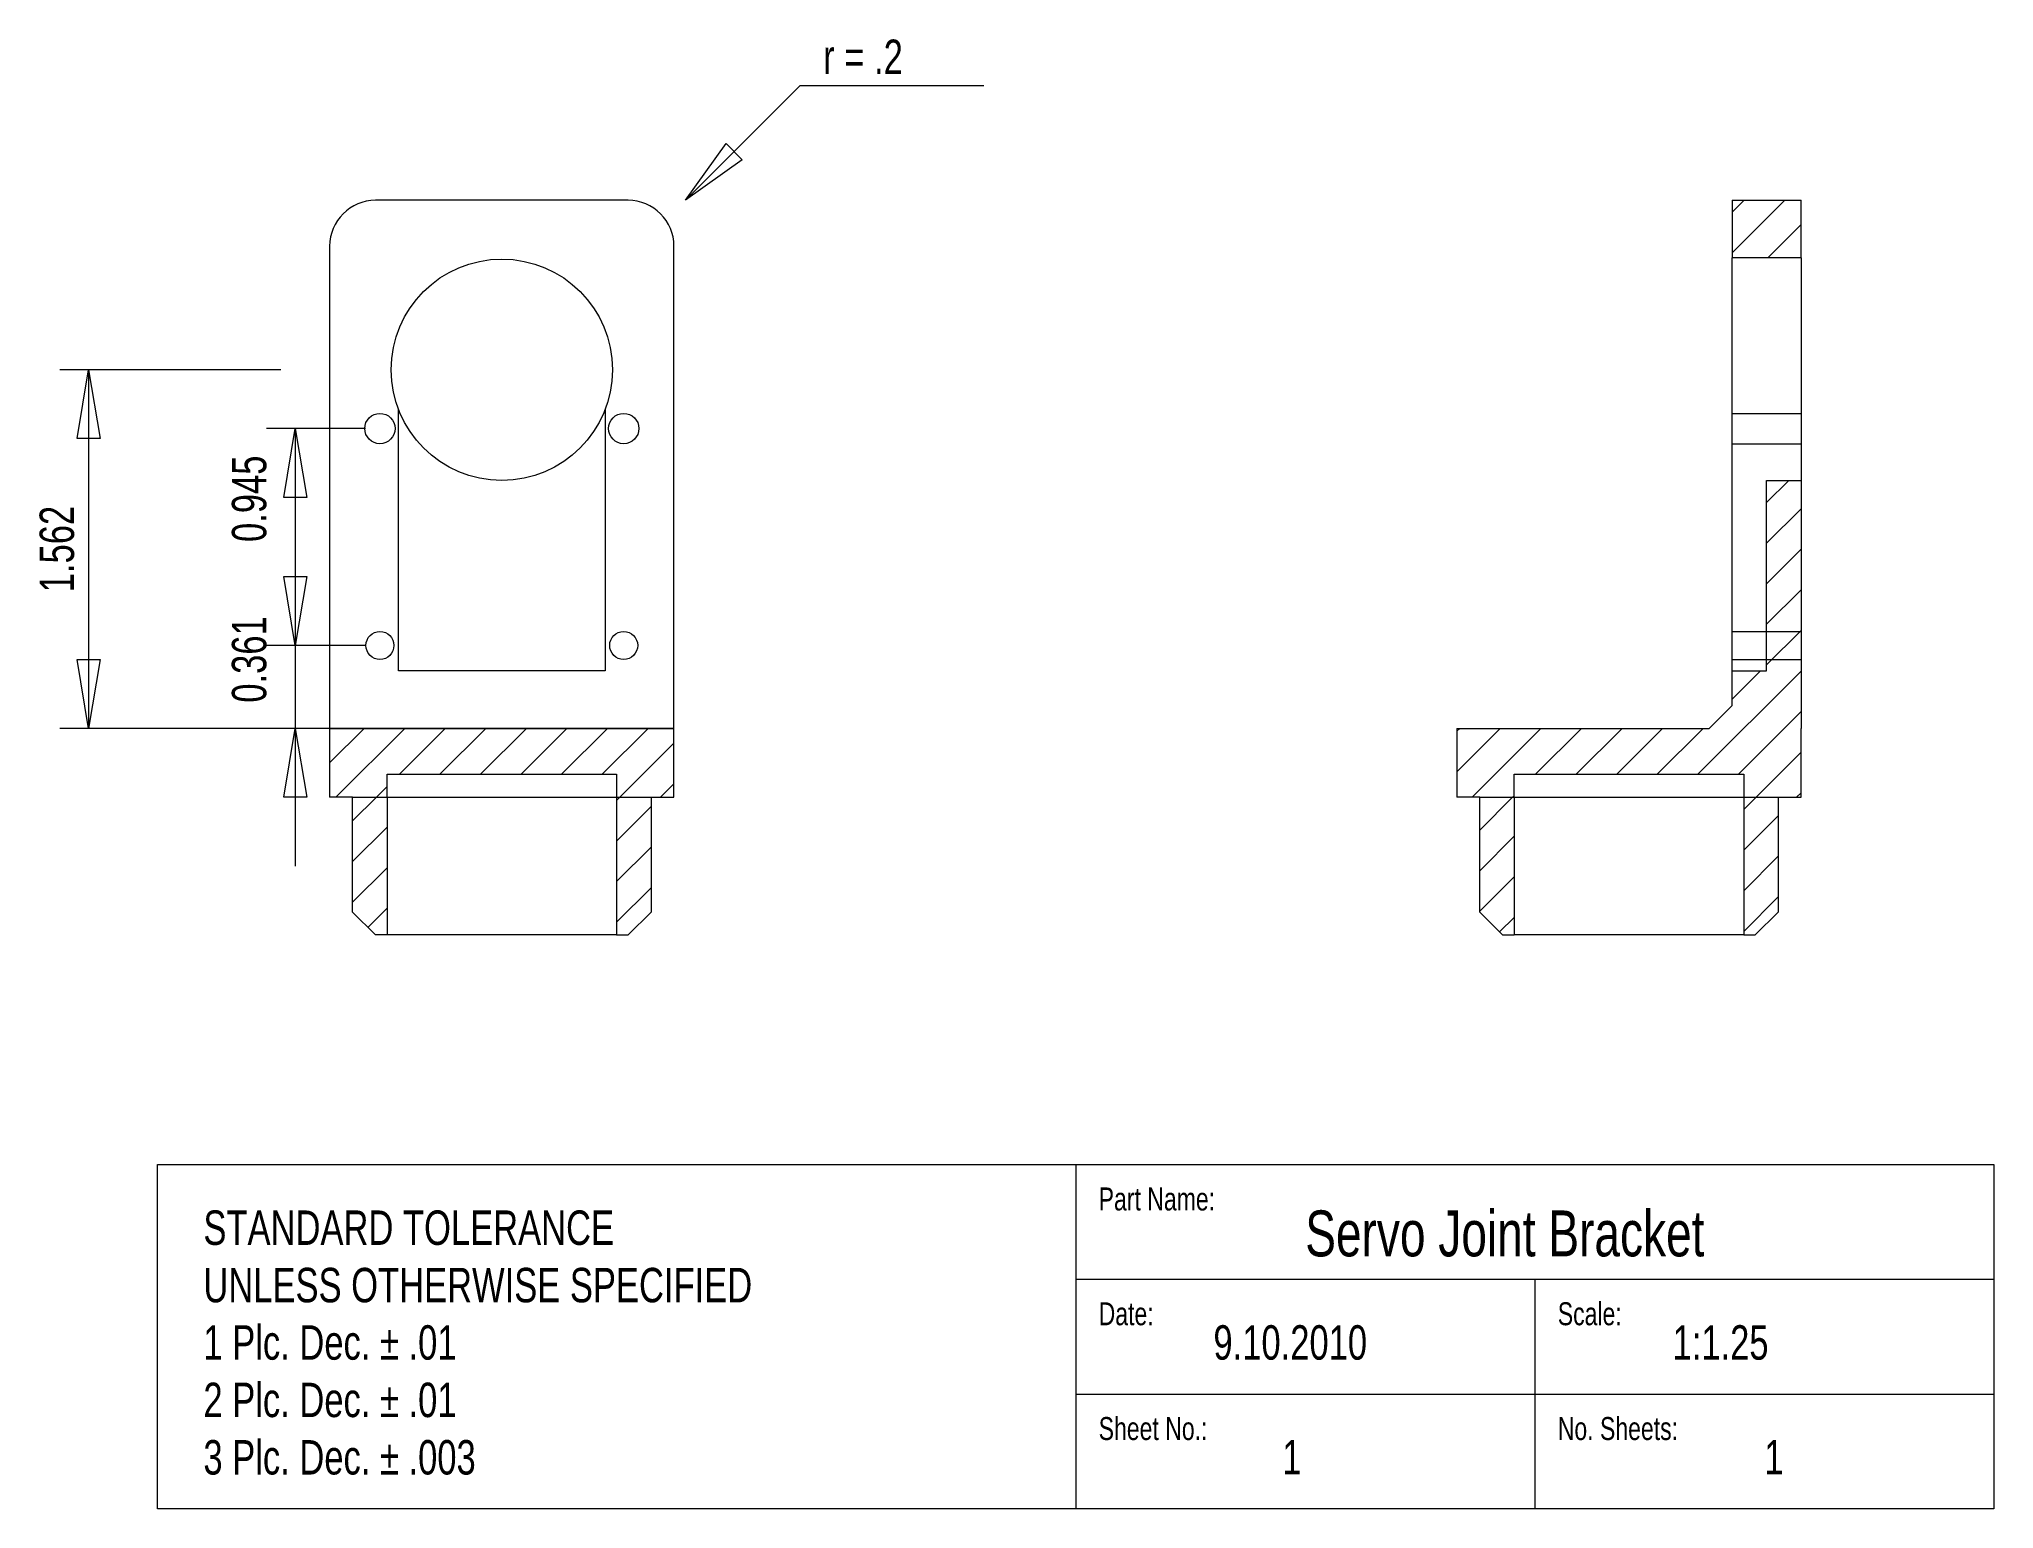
# Model space of a CAD drawing. Header units: inches. Extents: x -0.52 to 8, y -2.5 to 3.9.
import ezdxf

# ---------------------------------------------------------------- set-up
doc = ezdxf.new("R2010")
doc.units = ezdxf.units.IN
doc.linetypes.add('DASHED2', pattern=[9.525, 6.35, -3.175])
doc.layers.get('0').update_dxf_attribs({"linetype": 'CONTINUOUS', "lineweight": 0})
for name, color, linetype, lineweight in [('Dimensions', 7, 'CONTINUOUS', 18), ('New_Arm_Mounts', 7, 'CONTINUOUS', 0), ('New_Brackets', 7, 'CONTINUOUS', 0)]:
    doc.layers.add(name, color=color, linetype=linetype, lineweight=lineweight)
doc.styles.get("Standard").update_dxf_attribs({"font": 'txt', "width": 0.75})
pattern_1 = [(45, (0, 0), (-0.0883883, 0.0883883), [])]

# ---------------------------------------------------------------- blocks, each defined once
blk = doc.blocks.new('title_block')
at = {"lineweight": 18}
for p, q in [((0, -1.5), (0, 0)), ((0, 0), (4, 0)), ((4, 0), (4, -1.5)), ((4, 0), (8, 0)), ((8, 0), (8, -1.5)), ((4, -0.5), (8, -0.5)), ((6, -0.5), (6, -1.5)), ((4, -1), (8, -1)), ((4, -1.5), (0, -1.5)), ((8, -1.5), (4, -1.5))]:
    blk.add_line(p, q, dxfattribs=at)
at = {"lineweight": 18, "width": 100, "attachment_point": 1}
for s, insert, char_height in [('Part\\~Name:', (4.1, -0.1), 0.1), ('STANDARD\\~TOLERANCE\\PUNLESS\\~OTHERWISE\\~SPECIFIED\\P1\\~Plc.\\~Dec.\\~%%p\\~.01\\P2\\~Plc.\\~Dec.\\~%%p\\~.01\\P3\\~Plc.\\~Dec.\\~%%p\\~.003', (0.2, -0.2), 0.15), ('Scale:', (6.1, -0.6), 0.1), ('Date:', (4.1, -0.6), 0.1), ('9.10.2010', (4.6, -0.7), 0.15), ('1:1.25', (6.6, -0.7), 0.15), ('Sheet\\~No.:', (4.1, -1.1), 0.1), ('No.\\~Sheets:', (6.1, -1.1), 0.1), ('1', (4.9, -1.2), 0.15), ('1', (7, -1.2), 0.15)]:
    blk.add_mtext(s, dxfattribs=dict(at, insert=insert, char_height=char_height))
at = {"layer": 'Dimensions', "insert": (5, -0.2), "char_height": 0.2, "width": 100, "attachment_point": 1}
blk.add_mtext('Servo\\~Joint\\~Bracket', dxfattribs=at)

msp = doc.modelspace()

# ---------------------------------------------------------------- hatches: boundary and pattern name
at = {"layer": 'New_Arm_Mounts', "lineweight": 18}
h = msp.add_hatch(dxfattribs=at)
h.set_pattern_fill('ansi31', color=256, scale=0.01, style=0)
h.set_pattern_definition(pattern_1)
h.paths.add_polyline_path([(6.86, 3.2), (7.16, 3.2), (7.16, 2.95), (6.86, 2.95)])
h = msp.add_hatch(dxfattribs=at)
h.set_pattern_fill('ansi31', color=256, scale=0.01, style=0)
h.set_pattern_definition(pattern_1)
h.paths.add_polyline_path([(5.91, 0.7), (6.91, 0.7), (6.91, 0.6), (7.06, 0.6), (7.16, 0.6), (7.16, 0.9), (7.16, 1.98), (7.01, 1.98), (7.01, 1.15), (6.86, 1.15), (6.86, 1), (6.76, 0.9), (5.66, 0.9), (5.66, 0.6), (5.76, 0.6), (5.91, 0.6)])
h = msp.add_hatch(dxfattribs=at)
h.set_pattern_fill('ansi31', color=256, scale=0.01, style=0)
h.set_pattern_definition(pattern_1)
h.paths.add_polyline_path([(2.25, 0.6), (2.25, 0.9), (0.75, 0.9), (0.75, 0.6), (0.85, 0.6), (1, 0.6), (1, 0.7), (2, 0.7), (2, 0.6), (2.15, 0.6)])
h = msp.add_hatch(dxfattribs=at)
h.set_pattern_fill('ansi31', color=256, scale=0.01, style=0)
h.set_pattern_definition(pattern_1)
h.paths.add_polyline_path([(0.85, 0.1), (0.85, 0.6), (1, 0.6), (1, 0), (0.95, 0)])
h = msp.add_hatch(dxfattribs=at)
h.set_pattern_fill('ansi31', color=256, scale=0.01, style=0)
h.set_pattern_definition(pattern_1)
h.paths.add_polyline_path([(2.15, 0.6), (2.15, 0.1), (2.05, 0), (2, 0), (2, 0.6)])
h = msp.add_hatch(dxfattribs=at)
h.set_pattern_fill('ansi31', color=256, scale=0.01, style=0)
h.set_pattern_definition(pattern_1)
h.paths.add_polyline_path([(5.76, 0.1), (5.76, 0.6), (5.91, 0.6), (5.91, 0), (5.86, 0)])
h = msp.add_hatch(dxfattribs=at)
h.set_pattern_fill('ansi31', color=256, scale=0.01, style=0)
h.set_pattern_definition(pattern_1)
h.paths.add_polyline_path([(7.06, 0.6), (7.06, 0.1), (6.96, 0), (6.91, 0), (6.91, 0.6)])

# ---------------------------------------------------------------- linework, layer by layer
for p, q in [((2.3, 3.2), (2.8, 3.7)), ((2.8, 3.7), (3.6, 3.7)), ((6.86, 3.2), (7.16, 3.2)), ((6.86, 3.2), (6.86, 2.95)), ((7.16, 2.95), (7.16, 3.2)), ((7.16, 2.95), (6.86, 2.95)), ((6.86, 1.15), (6.86, 2.95)), ((7.16, 2.95), (7.16, 1.98)), ((0.5375, 2.462), (-0.425, 2.462)), ((-0.35, 2.162), (-0.3, 2.462)), ((-0.3, 2.462), (-0.3, 0.9)), ((-0.3, 2.462), (-0.25, 2.162)), ((7.16, 2.27), (6.86, 2.27)), ((-0.25, 2.162), (-0.35, 2.162)), ((0.9065, 2.206), (0.475, 2.206)), ((0.55, 1.906), (0.6, 2.206)), ((0.6, 2.206), (0.6, 1.261)), ((0.6, 2.206), (0.65, 1.906)), ((6.86, 2.14), (7.16, 2.14)), ((7.01, 1.15), (7.01, 1.98)), ((7.01, 1.98), (7.16, 1.98)), ((7.16, 1.98), (7.16, 0.9)), ((0.65, 1.906), (0.55, 1.906)), ((0.6, 1.861), (0.6, 0.3)), ((0.6, 1.261), (0.55, 1.561)), ((0.55, 1.561), (0.65, 1.561)), ((0.6, 1.261), (0.55, 1.561)), ((0.55, 1.561), (0.65, 1.561)), ((0.65, 1.561), (0.6, 1.261)), ((0.65, 1.561), (0.6, 1.261)), ((7.16, 1.32), (6.86, 1.32)), ((-0.3, 0.9), (-0.35, 1.2)), ((-0.35, 1.2), (-0.25, 1.2)), ((-0.25, 1.2), (-0.3, 0.9)), ((0.9065, 1.261), (0.475, 1.261)), ((0.9065, 1.261), (0.475, 1.261)), ((6.86, 1.2), (7.16, 1.2)), ((6.86, 1), (6.86, 1.15)), ((6.86, 1.15), (7.01, 1.15)), ((6.76, 0.9), (6.86, 1)), ((0.5375, 0.9), (-0.425, 0.9)), ((0.9075, 0.9), (0.475, 0.9)), ((0.55, 0.6), (0.6, 0.9)), ((0.6, 0.9), (0.65, 0.6)), ((0.65, 0.6), (0.55, 0.6)), ((0.85, 0.6), (0.75, 0.6)), ((1, 0.6), (1, 0)), ((1, 0.6), (2, 0.6)), ((2, 0.6), (2, 0)), ((2.15, 0.6), (2.25, 0.6)), ((5.76, 0.6), (5.66, 0.6)), ((5.91, 0.6), (6.91, 0.6)), ((5.91, 0.6), (5.91, 0)), ((6.91, 0.6), (7.06, 0.6)), ((6.91, 0.6), (6.91, 0)), ((7.06, 0.6), (7.16, 0.6)), ((2, 0), (2.05, 0)), ((5.86, 0), (5.91, 0)), ((6.91, 0), (6.96, 0))]:
    msp.add_line(p, q, dxfattribs=at)
at = {"layer": 'New_Arm_Mounts'}
for p, q in [((2.3, 3.2), (2.4768, 3.4475)), ((2.4768, 3.4475), (2.5475, 3.3768)), ((2.5475, 3.3768), (2.3, 3.2))]:
    msp.add_line(p, q, dxfattribs=at)
at = {"layer": 'New_Brackets', "lineweight": 18}
for p, q in [((2.05, 3.2), (0.95, 3.2)), ((0.75, 3), (0.75, 0.9)), ((2.25, 0.9), (2.25, 3)), ((2.25, 0.9), (0.75, 0.9)), ((0.75, 0.9), (0.75, 0.6)), ((0.75, 0.9), (2.25, 0.9)), ((2.25, 0.6), (2.25, 0.9)), ((5.66, 0.9), (5.66, 0.6)), ((5.66, 0.9), (6.76, 0.9)), ((7.16, 0.6), (7.16, 0.9)), ((0.85, 0.1), (0.85, 0.6)), ((0.85, 0.6), (1, 0.6)), ((2, 0.6), (2.15, 0.6)), ((2.15, 0.6), (2.15, 0.1)), ((5.76, 0.1), (5.76, 0.6)), ((5.76, 0.6), (5.91, 0.6)), ((7.06, 0.6), (7.06, 0.1)), ((0.85, 0.1), (0.95, 0)), ((2.05, 0), (2.15, 0.1)), ((5.76, 0.1), (5.86, 0)), ((6.96, 0), (7.06, 0.1)), ((1, 0), (0.95, 0)), ((2, 0), (1, 0)), ((6.91, 0), (5.91, 0))]:
    msp.add_line(p, q, dxfattribs=at)
at = {"layer": 'New_Brackets', "linetype": 'CONTINUOUS', "lineweight": 18}
for p, q in [((1.05, 1.15), (1.05, 2.29)), ((1.95, 2.29), (1.95, 1.15)), ((1.95, 1.15), (1.05, 1.15))]:
    msp.add_line(p, q, dxfattribs=at)
at = {"layer": 'New_Brackets', "linetype": 'DASHED2', "lineweight": 18}
for p, q in [((1, 0.7), (2, 0.7)), ((1, 0.6), (1, 0.7)), ((2, 0.7), (2, 0.6)), ((5.91, 0.7), (6.91, 0.7)), ((5.91, 0.6), (5.91, 0.7)), ((6.91, 0.7), (6.91, 0.6))]:
    msp.add_line(p, q, dxfattribs=at)
at = {"layer": 'New_Brackets', "linetype": 'CONTINUOUS', "lineweight": 18}
for centre, radius in [((1.5, 2.462), 0.482), ((0.969, 2.206), 0.066), ((2.031, 2.206), 0.066), ((0.969, 1.261), 0.061), ((2.031, 1.261), 0.061)]:
    msp.add_circle(centre, radius, dxfattribs=at)
at = {"layer": 'New_Brackets', "lineweight": 18}
for centre, start, end in [((0.95, 3), 90, 180), ((2.05, 3), 360, 90)]:
    msp.add_arc(centre, 0.2, start, end, dxfattribs=at)

# ---------------------------------------------------------------- block references
at = {"layer": 'Dimensions'}
msp.add_blockref('title_block', (0, -1), dxfattribs=at)

# ---------------------------------------------------------------- texts
at = {"layer": 'New_Arm_Mounts', "lineweight": 18, "insert": (2.9, 3.9), "char_height": 0.15, "width": 100, "attachment_point": 1}
msp.add_mtext('r\\~=\\~.2', dxfattribs=at)
at = {"layer": 'New_Arm_Mounts', "lineweight": 18, "char_height": 0.15, "width": 30, "attachment_point": 5, "rotation": 90}
for s, insert in [('0.945', (0.4, 1.9)), ('1.562', (-0.4375, 1.681)), ('0.361', (0.4, 1.2))]:
    msp.add_mtext(s, dxfattribs=dict(at, insert=insert))

doc.saveas('drawing.dxf')
